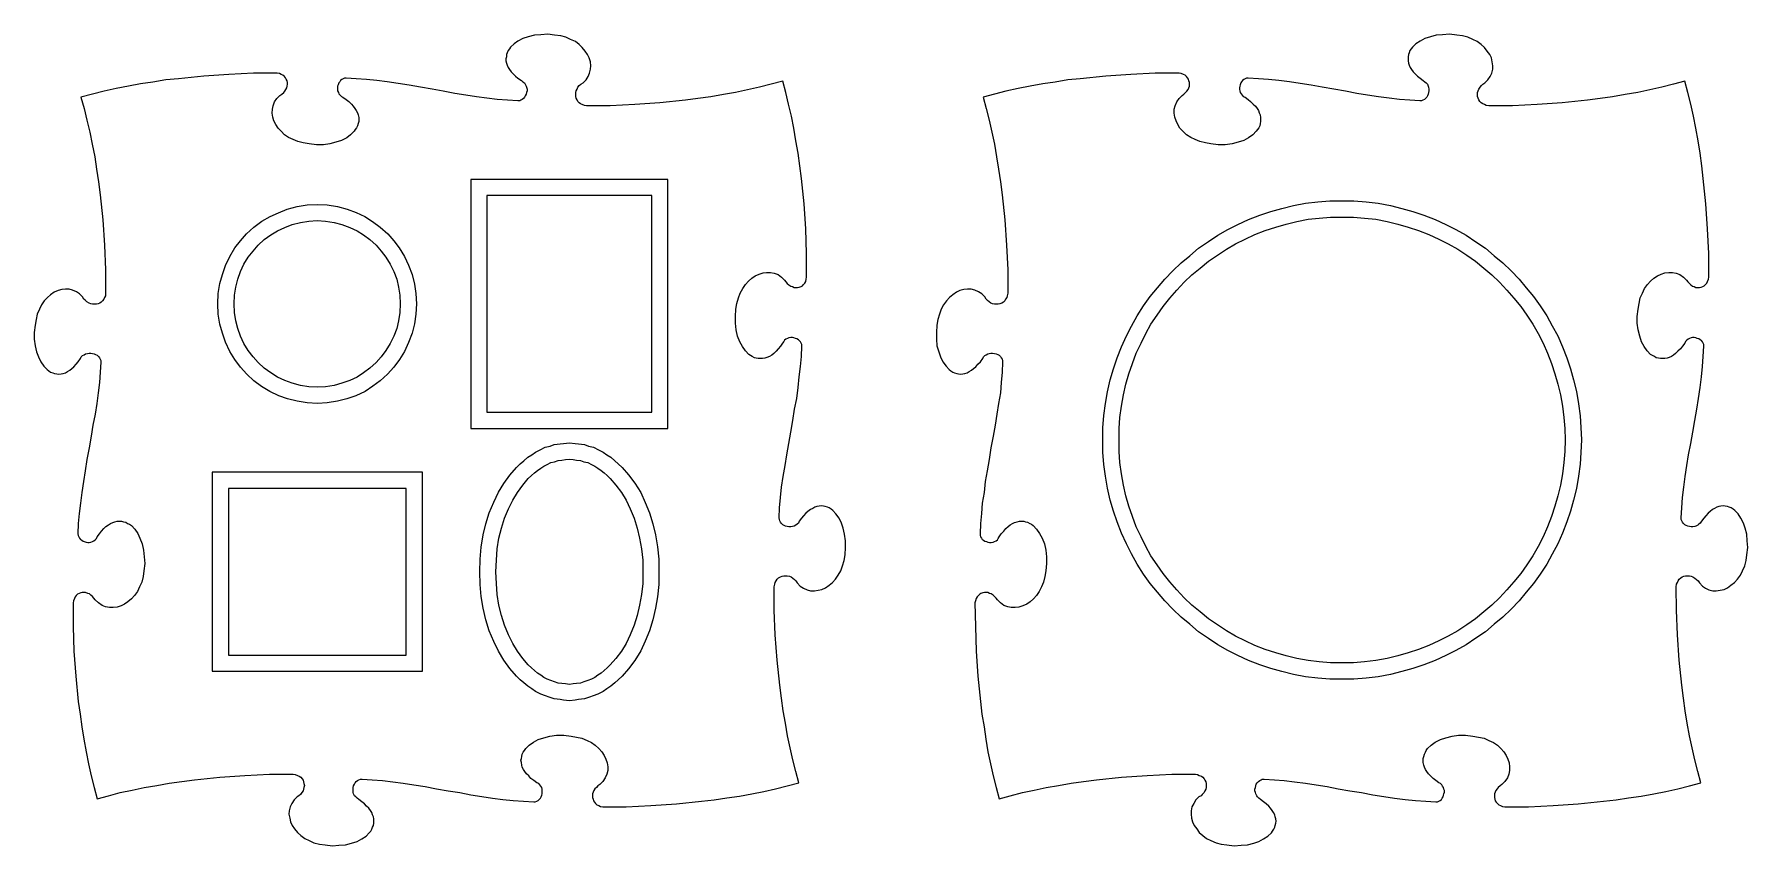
# Model space of a CAD drawing. Extents: x -562 to 1139, y -847 to -647.
# Drawn here: x -92.4 to 329.9, y -846.6 to -646.5 of the extents above; entities that cross this region are included whole.
import ezdxf

# ---------------------------------------------------------------- set-up
doc = ezdxf.new("R2010")
doc.units = 0
doc.layers.get('0').update_dxf_attribs({"linetype": 'CONTINUOUS'})

# ---------------------------------------------------------------- blocks, each defined once
blk = doc.blocks.new('WMF2')
at = {"color": 29}
for points in [[(746.68, -17.76), (742.91, -17.2), (739.27, -16.5), (735.63, -15.94), (732.14, -15.38), (728.78, -14.96), (725.43, -14.68), (722.07, -14.41), (718.85, -14.27), (718.29, -14.27), (717.87, -14.41), (717.45, -14.68), (717.03, -14.96), (716.75, -15.38), (716.47, -15.8), (716.19, -16.36), (716.05, -16.78), (716.05, -17.34), (716.05, -17.9), (716.05, -18.32), (716.33, -18.88), (716.47, -19.3), (716.89, -19.72), (717.31, -20.14), (717.73, -20.42), (718.85, -21.12), (719.69, -21.82), (720.53, -22.66), (721.09, -23.36), (721.65, -24.05), (722.07, -24.75), (722.49, -25.45), (722.77, -26.15), (722.91, -26.99), (722.91, -27.69), (722.91, -28.25), (722.77, -28.95), (722.49, -29.65), (722.21, -30.35), (721.79, -30.91), (721.37, -31.47), (720.25, -32.59), (718.99, -33.57), (717.31, -34.4), (715.5, -34.96), (713.54, -35.52), (711.44, -35.8), (709.2, -35.8), (706.82, -35.52), (704.87, -35.24), (703.19, -34.82), (701.65, -34.12), (700.11, -33.43), (698.85, -32.59), (697.73, -31.47), (696.75, -30.49), (696.06, -29.23), (695.36, -28.11), (695.08, -26.85), (694.8, -25.59), (694.94, -24.33), (695.22, -23.22), (695.64, -21.96), (696.34, -20.84), (697.31, -19.86), (698.01, -19.44), (698.57, -18.88), (698.99, -18.46), (699.27, -17.9), (699.55, -17.34), (699.69, -16.78), (699.83, -16.22), (699.83, -15.66), (699.69, -15.1), (699.41, -14.54), (699.13, -14.13), (698.85, -13.71), (698.29, -13.29), (697.73, -13.01), (697.17, -12.73), (696.48, -12.59), (688.78, -12.59), (680.81, -13.01), (672.7, -13.57), (664.45, -14.41), (660.39, -14.82), (656.2, -15.52), (652.14, -16.08), (648.23, -16.78), (644.31, -17.62), (640.39, -18.46), (636.62, -19.44), (632.84, -20.42), (633.96, -24.05), (634.8, -27.83), (635.78, -31.75), (636.48, -35.66), (637.32, -39.72), (637.88, -43.77), (638.58, -47.83), (639.13, -52.03), (639.97, -60.14), (640.53, -68.39), (640.81, -76.36), (640.81, -83.91), (640.81, -84.75), (640.53, -85.31), (640.25, -85.87), (639.83, -86.43), (639.41, -86.85), (639, -87.13), (638.44, -87.41), (637.88, -87.55), (637.18, -87.55), (636.62, -87.55), (636.06, -87.41), (635.5, -87.13), (634.8, -86.71), (634.38, -86.29), (633.82, -85.87), (633.4, -85.17), (632.42, -84.19), (631.44, -83.49), (630.18, -82.93), (629.07, -82.65), (627.81, -82.65), (626.69, -82.79), (625.43, -83.07), (624.17, -83.63), (623.05, -84.47), (622.07, -85.31), (620.95, -86.43), (620.11, -87.69), (619.42, -89.09), (618.72, -90.77), (618.3, -92.44), (618.02, -94.26), (617.74, -96.64), (617.74, -98.88), (618.02, -100.97), (618.44, -102.93), (619.14, -104.61), (619.84, -106.15), (620.81, -107.55), (621.93, -108.67), (622.49, -109.09), (623.05, -109.51), (623.75, -109.79), (624.31, -109.93), (625.01, -110.07), (625.71, -110.21), (626.41, -110.07), (627.11, -109.93), (627.81, -109.79), (628.51, -109.37), (629.21, -108.95), (629.9, -108.39), (630.6, -107.83), (631.3, -106.99), (632, -106.15), (632.7, -105.17), (632.98, -104.61), (633.4, -104.19), (633.96, -103.91), (634.38, -103.63), (634.94, -103.49), (635.5, -103.35), (636.06, -103.35), (636.62, -103.49), (637.18, -103.63), (637.6, -103.77), (638.16, -104.05), (638.58, -104.47), (638.86, -104.89), (639.13, -105.31), (639.27, -105.73), (639.27, -106.29), (639.13, -109.51), (638.86, -112.86), (638.44, -116.22), (638.02, -119.72), (637.46, -123.21), (636.76, -126.71), (636.2, -130.34), (635.5, -134.12), (634.8, -137.9), (634.24, -141.53), (633.68, -145.03), (633.12, -148.53), (632.7, -152.02), (632.28, -155.38), (632, -158.59), (631.86, -161.95), (632, -162.51), (632.14, -162.93), (632.42, -163.35), (632.7, -163.77), (633.12, -164.05), (633.54, -164.33), (633.96, -164.47), (634.52, -164.61), (635.08, -164.75), (635.5, -164.75), (636.06, -164.61), (636.62, -164.47), (637.04, -164.19), (637.46, -163.91), (637.88, -163.49), (638.16, -162.93), (638.86, -161.95), (639.55, -161.11), (640.25, -160.27), (640.95, -159.57), (641.79, -159.01), (642.49, -158.59), (643.19, -158.32), (643.89, -158.04), (644.59, -157.9), (645.29, -157.9), (645.99, -157.9), (646.69, -158.04), (647.39, -158.18), (647.95, -158.59), (648.65, -158.87), (649.2, -159.29), (650.32, -160.41), (651.3, -161.81), (652, -163.35), (652.7, -165.17), (653.12, -167.27), (653.4, -169.36), (653.54, -171.6), (653.26, -173.98), (652.98, -175.8), (652.56, -177.62), (651.86, -179.15), (651.16, -180.69), (650.18, -181.95), (649.2, -183.07), (648.09, -184.05), (646.97, -184.75), (645.85, -185.31), (644.59, -185.73), (643.33, -185.87), (642.07, -185.87), (640.81, -185.59), (639.69, -185.17), (638.58, -184.33), (637.46, -183.35), (637.04, -182.79), (636.62, -182.23), (636.06, -181.81), (635.64, -181.39), (635.08, -181.25), (634.38, -180.97), (633.82, -180.97), (633.26, -180.97), (632.84, -181.11), (632.28, -181.25), (631.72, -181.53), (631.3, -181.95), (631.02, -182.37), (630.74, -182.93), (630.46, -183.63), (630.32, -184.33), (630.32, -192.02), (630.6, -199.99), (631.16, -208.1), (632, -216.35), (632.56, -220.41), (633.12, -224.47), (633.82, -228.52), (634.52, -232.58), (635.36, -236.49), (636.2, -240.41), (637.18, -244.19), (638.16, -247.82), (641.79, -246.84), (645.57, -245.86), (649.48, -245.03), (653.4, -244.19), (657.46, -243.49), (661.51, -242.79), (665.57, -242.23), (669.62, -241.67), (677.87, -240.83), (685.99, -240.27), (693.96, -239.85), (701.65, -239.85), (702.35, -239.99), (703.05, -240.27), (703.61, -240.55), (704.17, -240.83), (704.59, -241.39), (704.87, -241.81), (705.01, -242.37), (705.15, -242.93), (705.29, -243.49), (705.15, -244.19), (705.01, -244.75), (704.87, -245.3), (704.45, -245.86), (704.03, -246.42), (703.47, -246.84), (702.91, -247.26), (701.93, -248.24), (701.23, -249.36), (700.67, -250.48), (700.39, -251.74), (700.25, -252.86), (700.53, -254.12), (700.81, -255.37), (701.37, -256.49), (702.07, -257.61), (703.05, -258.73), (704.17, -259.71), (705.43, -260.69), (706.82, -261.39), (708.36, -262.09), (710.18, -262.51), (712, -262.79), (714.38, -263.07), (716.47, -262.93), (718.57, -262.79), (720.53, -262.23), (722.35, -261.67), (723.89, -260.83), (725.29, -259.99), (726.26, -258.87), (726.82, -258.31), (727.1, -257.75), (727.38, -257.05), (727.66, -256.49), (727.8, -255.79), (727.8, -255.09), (727.8, -254.4), (727.66, -253.7), (727.38, -253), (727.1, -252.3), (726.68, -251.6), (726.12, -250.9), (725.43, -250.2), (724.73, -249.5), (723.89, -248.8), (722.91, -248.1), (722.35, -247.68), (721.93, -247.26), (721.51, -246.84), (721.23, -246.28), (721.09, -245.86), (721.09, -245.3), (721.09, -244.75), (721.09, -244.19), (721.23, -243.63), (721.51, -243.07), (721.79, -242.65), (722.07, -242.23), (722.49, -241.95), (722.91, -241.67), (723.47, -241.53), (724.03, -241.53), (727.24, -241.67), (730.6, -241.95), (733.96, -242.37), (737.31, -242.79), (740.81, -243.35), (744.45, -243.91), (748.08, -244.61), (751.86, -245.3), (755.63, -245.86), (759.27, -246.56), (762.77, -247.12), (766.26, -247.68), (769.62, -248.1), (772.98, -248.38), (776.33, -248.66), (779.69, -248.8), (780.11, -248.8), (780.67, -248.66), (781.09, -248.38), (781.37, -248.1), (781.79, -247.68), (782.07, -247.26), (782.21, -246.7), (782.35, -246.28), (782.35, -245.72), (782.35, -245.16), (782.35, -244.75), (782.21, -244.19), (781.93, -243.77), (781.65, -243.35), (781.23, -242.93), (780.67, -242.65), (779.69, -241.95), (778.71, -241.25), (778.01, -240.41), (777.31, -239.71), (776.75, -239.01), (776.33, -238.31), (775.91, -237.61), (775.77, -236.91), (775.63, -236.07), (775.49, -235.38), (775.63, -234.82), (775.77, -234.12), (775.91, -233.42), (776.19, -232.72), (776.61, -232.16), (777.03, -231.6), (778.15, -230.48), (779.55, -229.5), (781.09, -228.66), (782.91, -228.1), (784.86, -227.54), (786.96, -227.26), (789.34, -227.26), (791.72, -227.54), (793.53, -227.82), (795.21, -228.24), (796.89, -228.94), (798.29, -229.64), (799.55, -230.48), (800.67, -231.6), (801.65, -232.58), (802.48, -233.84), (803.04, -234.96), (803.46, -236.21), (803.6, -237.47), (803.6, -238.73), (803.32, -239.85), (802.76, -241.11), (802.07, -242.23), (801.09, -243.21), (800.39, -243.63), (799.97, -244.19), (799.41, -244.61), (799.13, -245.16), (798.85, -245.72), (798.71, -246.28), (798.71, -246.84), (798.71, -247.4), (798.85, -247.96), (798.99, -248.52), (799.27, -248.94), (799.69, -249.36), (800.11, -249.78), (800.67, -250.06), (801.23, -250.34), (802.07, -250.48), (809.62, -250.48), (817.59, -250.06), (825.84, -249.5), (833.95, -248.66), (838.15, -248.24), (842.2, -247.54), (846.26, -246.98), (850.32, -246.28), (854.23, -245.44), (858.01, -244.61), (861.78, -243.63), (865.56, -242.65), (864.58, -239.01), (863.6, -235.24), (862.76, -231.32), (861.92, -227.4), (861.22, -223.35), (860.52, -219.29), (859.97, -215.24), (859.41, -211.04), (858.57, -202.93), (857.87, -194.68), (857.59, -186.71), (857.59, -179.15), (857.73, -178.31), (857.87, -177.76), (858.15, -177.2), (858.57, -176.64), (858.99, -176.22), (859.55, -175.94), (860.1, -175.66), (860.66, -175.52), (861.22, -175.52), (861.78, -175.52), (862.48, -175.66), (863.04, -175.94), (863.6, -176.36), (864.16, -176.78), (864.58, -177.2), (865, -177.89), (865.98, -178.87), (867.1, -179.57), (868.22, -180.13), (869.34, -180.41), (870.59, -180.41), (871.85, -180.27), (872.97, -179.99), (874.23, -179.43), (875.35, -178.59), (876.47, -177.76), (877.45, -176.64), (878.29, -175.38), (879.13, -173.98), (879.68, -172.3), (880.24, -170.62), (880.52, -168.8), (880.66, -166.43), (880.66, -164.19), (880.38, -162.09), (879.96, -160.13), (879.4, -158.46), (878.57, -156.92), (877.59, -155.52), (876.61, -154.4), (876.05, -153.98), (875.35, -153.56), (874.79, -153.28), (874.09, -153.14), (873.53, -153), (872.83, -152.86), (872.13, -153), (871.43, -153.14), (870.73, -153.28), (870.03, -153.7), (869.34, -154.12), (868.5, -154.68), (867.8, -155.24), (867.1, -156.08), (866.4, -156.92), (865.7, -157.9), (865.42, -158.46), (865, -158.87), (864.58, -159.15), (864.02, -159.43), (863.46, -159.57), (862.9, -159.71), (862.34, -159.71), (861.78, -159.57), (861.22, -159.43), (860.8, -159.29), (860.38, -159.01), (859.97, -158.59), (859.55, -158.18), (859.41, -157.76), (859.27, -157.34), (859.13, -156.78), (859.27, -153.56), (859.55, -150.2), (859.97, -146.85), (860.52, -143.35), (861.08, -139.85), (861.64, -136.36), (862.34, -132.72), (862.9, -128.95), (863.6, -125.17), (864.16, -121.53), (864.86, -118.04), (865.28, -114.54), (865.7, -111.04), (866.12, -107.69), (866.4, -104.47), (866.54, -101.11), (866.54, -100.56), (866.26, -100.14), (866.12, -99.72), (865.7, -99.3), (865.42, -99.02), (864.86, -98.74), (864.44, -98.6), (863.88, -98.46), (863.46, -98.32), (862.9, -98.32), (862.34, -98.46), (861.92, -98.6), (861.36, -98.88), (860.94, -99.16), (860.66, -99.58), (860.24, -100.14), (859.55, -101.11), (858.85, -101.95), (858.15, -102.79), (857.45, -103.49), (856.75, -104.05), (856.05, -104.47), (855.21, -104.75), (854.51, -105.03), (853.81, -105.17), (853.11, -105.17), (852.41, -105.17), (851.71, -105.03), (851.15, -104.89), (850.46, -104.47), (849.9, -104.19), (849.34, -103.77), (848.22, -102.65), (847.24, -101.25), (846.4, -99.72), (845.7, -97.9), (845.28, -95.8), (845, -93.7), (845, -91.46), (845.14, -89.09), (845.42, -87.27), (845.98, -85.45), (846.54, -83.91), (847.38, -82.37), (848.22, -81.12), (849.2, -80), (850.32, -79.02), (851.43, -78.32), (852.69, -77.76), (853.95, -77.34), (855.07, -77.2), (856.33, -77.2), (857.59, -77.48), (858.85, -77.9), (859.97, -78.74), (860.94, -79.72), (861.36, -80.28), (861.78, -80.84), (862.34, -81.26), (862.9, -81.68), (863.46, -81.81), (864.02, -82.09), (864.58, -82.09), (865.14, -82.09), (865.7, -81.95), (866.26, -81.81), (866.68, -81.54), (867.1, -81.12), (867.52, -80.7), (867.8, -80.14), (867.94, -79.44), (868.08, -78.74), (868.08, -71.05), (867.8, -63.07), (867.24, -54.96), (866.4, -46.71), (865.84, -42.66), (865.28, -38.6), (864.58, -34.54), (863.88, -30.49), (863.18, -26.57), (862.2, -22.66), (861.36, -18.88), (860.38, -15.24), (856.61, -16.22), (852.83, -17.2), (848.92, -18.04), (845, -18.88), (841.08, -19.58), (837.03, -20.28), (832.83, -20.84), (828.78, -21.4), (820.53, -22.24), (812.41, -22.8), (804.44, -23.22), (796.75, -23.22), (796.05, -23.08), (795.35, -22.8), (794.79, -22.52), (794.37, -22.24), (793.95, -21.82), (793.67, -21.26), (793.39, -20.7), (793.25, -20.14), (793.25, -19.58), (793.25, -18.88), (793.39, -18.32), (793.67, -17.76), (793.95, -17.2), (794.37, -16.64), (794.93, -16.22), (795.63, -15.8), (796.61, -14.82), (797.31, -13.71), (797.73, -12.59), (798.01, -11.33), (798.15, -10.21), (798.01, -8.95), (797.59, -7.69), (797.03, -6.57), (796.33, -5.45), (795.35, -4.34), (794.37, -3.36), (793.11, -2.38), (791.58, -1.68), (790.04, -0.98), (788.36, -0.56), (786.4, -0.28), (784.16, 0), (781.93, -0.14), (779.83, -0.28), (777.87, -0.84), (776.05, -1.4), (774.51, -2.24), (773.26, -3.08), (772.14, -4.2), (771.72, -4.76), (771.3, -5.31), (771.02, -6.01), (770.74, -6.57), (770.74, -7.27), (770.6, -7.97), (770.6, -8.67), (770.74, -9.37), (771.02, -10.07), (771.3, -10.77), (771.72, -11.47), (772.28, -12.17), (772.98, -12.87), (773.67, -13.57), (774.51, -14.27), (775.63, -14.96), (776.05, -15.38), (776.61, -15.8), (776.89, -16.22), (777.17, -16.78), (777.31, -17.2), (777.45, -17.76), (777.45, -18.32), (777.31, -18.88), (777.17, -19.44), (776.89, -20), (776.61, -20.42), (776.33, -20.84), (775.91, -21.12), (775.49, -21.4), (775.07, -21.54), (774.51, -21.54), (771.16, -21.4), (767.8, -21.12), (764.44, -20.7), (761.09, -20.28), (757.59, -19.72), (754.1, -19.16), (750.32, -18.46), (746.68, -17.76), (746.68, -17.76)], [(1038.98, -17.76), (1035.2, -17.2), (1031.57, -16.5), (1028.07, -15.94), (1024.57, -15.38), (1021.08, -14.96), (1017.72, -14.68), (1014.5, -14.41), (1011.15, -14.27), (1010.59, -14.27), (1010.17, -14.41), (1009.75, -14.68), (1009.33, -14.96), (1009.05, -15.38), (1008.77, -15.8), (1008.63, -16.36), (1008.49, -16.78), (1008.35, -17.34), (1008.35, -17.9), (1008.49, -18.32), (1008.63, -18.88), (1008.91, -19.3), (1009.19, -19.72), (1009.61, -20.14), (1010.17, -20.42), (1011.15, -21.12), (1011.99, -21.82), (1012.83, -22.66), (1013.53, -23.36), (1014.08, -24.05), (1014.5, -24.75), (1014.78, -25.45), (1015.06, -26.15), (1015.2, -26.99), (1015.2, -27.69), (1015.2, -28.25), (1015.06, -28.95), (1014.92, -29.65), (1014.64, -30.35), (1014.22, -30.91), (1013.81, -31.47), (1012.69, -32.59), (1011.29, -33.57), (1009.75, -34.4), (1007.93, -34.96), (1005.97, -35.52), (1003.74, -35.8), (1001.5, -35.8), (999.12, -35.52), (997.3, -35.24), (995.48, -34.82), (993.95, -34.12), (992.55, -33.43), (991.15, -32.59), (990.03, -31.47), (989.05, -30.49), (988.35, -29.23), (987.79, -28.11), (987.37, -26.85), (987.23, -25.59), (987.23, -24.33), (987.51, -23.22), (988.07, -21.96), (988.77, -20.84), (989.75, -19.86), (990.31, -19.44), (990.87, -18.88), (991.29, -18.46), (991.71, -17.9), (991.99, -17.34), (992.13, -16.78), (992.13, -16.22), (992.13, -15.66), (991.99, -15.1), (991.85, -14.54), (991.57, -14.13), (991.15, -13.71), (990.73, -13.29), (990.17, -13.01), (989.47, -12.73), (988.77, -12.59), (981.08, -12.59), (973.11, -13.01), (965, -13.57), (956.74, -14.41), (952.69, -14.82), (948.63, -15.52), (944.58, -16.08), (940.52, -16.78), (936.61, -17.62), (932.69, -18.46), (928.91, -19.44), (925.28, -20.42), (926.26, -24.05), (927.24, -27.83), (928.07, -31.75), (928.91, -35.66), (929.61, -39.72), (930.31, -43.77), (930.87, -47.83), (931.43, -52.03), (932.27, -60.14), (932.83, -68.39), (933.25, -76.36), (933.25, -83.91), (933.11, -84.75), (932.97, -85.31), (932.55, -85.87), (932.27, -86.43), (931.85, -86.85), (931.29, -87.13), (930.73, -87.41), (930.17, -87.55), (929.61, -87.55), (928.91, -87.55), (928.35, -87.41), (927.79, -87.13), (927.24, -86.71), (926.68, -86.29), (926.26, -85.87), (925.84, -85.17), (924.86, -84.19), (923.74, -83.49), (922.62, -82.93), (921.36, -82.65), (920.24, -82.65), (918.98, -82.79), (917.73, -83.07), (916.61, -83.63), (915.49, -84.47), (914.37, -85.31), (913.39, -86.43), (912.41, -87.69), (911.71, -89.09), (911.15, -90.77), (910.59, -92.44), (910.31, -94.26), (910.17, -96.64), (910.17, -98.88), (910.31, -100.97), (910.87, -102.93), (911.43, -104.61), (912.27, -106.15), (913.25, -107.55), (914.23, -108.67), (914.79, -109.09), (915.49, -109.51), (916.05, -109.79), (916.75, -109.93), (917.31, -110.07), (918, -110.21), (918.7, -110.07), (919.4, -109.93), (920.1, -109.79), (920.8, -109.37), (921.5, -108.95), (922.2, -108.39), (922.9, -107.83), (923.6, -106.99), (924.44, -106.15), (925.14, -105.17), (925.42, -104.61), (925.84, -104.19), (926.26, -103.91), (926.82, -103.63), (927.24, -103.49), (927.79, -103.35), (928.35, -103.35), (928.91, -103.49), (929.47, -103.63), (930.03, -103.77), (930.45, -104.05), (930.87, -104.47), (931.15, -104.89), (931.43, -105.31), (931.57, -105.73), (931.57, -106.29), (931.43, -109.51), (931.15, -112.86), (930.87, -116.22), (930.31, -119.72), (929.75, -123.21), (929.19, -126.71), (928.49, -130.34), (927.79, -134.12), (927.24, -137.9), (926.54, -141.53), (925.98, -145.03), (925.56, -148.53), (925, -152.02), (924.72, -155.38), (924.44, -158.59), (924.3, -161.95), (924.3, -162.51), (924.44, -162.93), (924.72, -163.35), (925, -163.77), (925.42, -164.05), (925.84, -164.33), (926.4, -164.47), (926.82, -164.61), (927.37, -164.75), (927.93, -164.75), (928.49, -164.61), (928.91, -164.47), (929.47, -164.19), (929.89, -163.91), (930.17, -163.49), (930.45, -162.93), (931.15, -161.95), (931.99, -161.11), (932.69, -160.27), (933.39, -159.57), (934.09, -159.01), (934.79, -158.59), (935.49, -158.32), (936.33, -158.04), (937.02, -157.9), (937.72, -157.9), (938.42, -157.9), (938.98, -158.04), (939.68, -158.18), (940.38, -158.59), (940.94, -158.87), (941.5, -159.29), (942.62, -160.41), (943.6, -161.81), (944.44, -163.35), (945.14, -165.17), (945.56, -167.27), (945.84, -169.36), (945.84, -171.6), (945.56, -173.98), (945.28, -175.8), (944.86, -177.62), (944.16, -179.15), (943.46, -180.69), (942.62, -181.95), (941.64, -183.07), (940.52, -184.05), (939.4, -184.75), (938.14, -185.31), (936.89, -185.73), (935.63, -185.87), (934.37, -185.87), (933.25, -185.59), (931.99, -185.17), (930.87, -184.33), (929.89, -183.35), (929.47, -182.79), (928.91, -182.23), (928.49, -181.81), (927.93, -181.39), (927.37, -181.25), (926.82, -180.97), (926.26, -180.97), (925.7, -180.97), (925.14, -181.11), (924.58, -181.25), (924.16, -181.53), (923.74, -181.95), (923.32, -182.37), (923.04, -182.93), (922.76, -183.63), (922.62, -184.33), (922.76, -192.02), (923.04, -199.99), (923.6, -208.1), (924.44, -216.35), (924.86, -220.41), (925.56, -224.47), (926.12, -228.52), (926.82, -232.58), (927.65, -236.49), (928.49, -240.41), (929.47, -244.19), (930.45, -247.82), (934.09, -246.84), (938, -245.86), (941.78, -245.03), (945.7, -244.19), (949.75, -243.49), (953.81, -242.79), (957.86, -242.23), (962.06, -241.67), (970.17, -240.83), (978.42, -240.27), (986.39, -239.85), (994.09, -239.85), (994.78, -239.99), (995.34, -240.27), (996.04, -240.55), (996.46, -240.83), (996.88, -241.39), (997.16, -241.81), (997.44, -242.37), (997.58, -242.93), (997.58, -243.49), (997.58, -244.19), (997.44, -244.75), (997.16, -245.3), (996.88, -245.86), (996.32, -246.42), (995.9, -246.84), (995.2, -247.26), (994.23, -248.24), (993.53, -249.36), (992.97, -250.48), (992.69, -251.74), (992.69, -252.86), (992.83, -254.12), (993.11, -255.37), (993.67, -256.49), (994.51, -257.61), (995.34, -258.73), (996.46, -259.71), (997.72, -260.69), (999.12, -261.39), (1000.8, -262.09), (1002.48, -262.51), (1004.29, -262.79), (1006.67, -263.07), (1008.91, -262.93), (1011.01, -262.79), (1012.97, -262.23), (1014.64, -261.67), (1016.18, -260.83), (1017.58, -259.99), (1018.7, -258.87), (1019.12, -258.31), (1019.54, -257.75), (1019.82, -257.05), (1019.96, -256.49), (1020.1, -255.79), (1020.24, -255.09), (1020.1, -254.4), (1019.96, -253.7), (1019.82, -253), (1019.4, -252.3), (1018.98, -251.6), (1018.42, -250.9), (1017.86, -250.2), (1017.02, -249.5), (1016.18, -248.8), (1015.2, -248.1), (1014.64, -247.68), (1014.22, -247.26), (1013.94, -246.84), (1013.67, -246.28), (1013.53, -245.86), (1013.39, -245.3), (1013.39, -244.75), (1013.53, -244.19), (1013.67, -243.63), (1013.81, -243.07), (1014.08, -242.65), (1014.5, -242.23), (1014.92, -241.95), (1015.34, -241.67), (1015.76, -241.53), (1016.32, -241.53), (1019.68, -241.67), (1022.9, -241.95), (1026.25, -242.37), (1029.75, -242.79), (1033.24, -243.35), (1036.74, -243.91), (1040.38, -244.61), (1044.15, -245.3), (1047.93, -245.86), (1051.57, -246.56), (1055.2, -247.12), (1058.56, -247.68), (1062.05, -248.1), (1065.41, -248.38), (1068.77, -248.66), (1071.98, -248.8), (1072.54, -248.8), (1072.96, -248.66), (1073.38, -248.38), (1073.8, -248.1), (1074.08, -247.68), (1074.36, -247.26), (1074.5, -246.7), (1074.64, -246.28), (1074.78, -245.72), (1074.78, -245.16), (1074.64, -244.75), (1074.5, -244.19), (1074.22, -243.77), (1073.94, -243.35), (1073.52, -242.93), (1072.96, -242.65), (1071.98, -241.95), (1071.15, -241.25), (1070.31, -240.41), (1069.61, -239.71), (1069.05, -239.01), (1068.63, -238.31), (1068.35, -237.61), (1068.07, -236.91), (1067.93, -236.07), (1067.93, -235.38), (1067.93, -234.82), (1068.07, -234.12), (1068.35, -233.42), (1068.63, -232.72), (1068.91, -232.16), (1069.33, -231.6), (1070.45, -230.48), (1071.84, -229.5), (1073.52, -228.66), (1075.2, -228.1), (1077.3, -227.54), (1079.4, -227.26), (1081.63, -227.26), (1084.01, -227.54), (1085.83, -227.82), (1087.65, -228.24), (1089.19, -228.94), (1090.73, -229.64), (1091.98, -230.48), (1093.1, -231.6), (1094.08, -232.58), (1094.78, -233.84), (1095.34, -234.96), (1095.76, -236.21), (1095.9, -237.47), (1095.9, -238.73), (1095.62, -239.85), (1095.2, -241.11), (1094.36, -242.23), (1093.38, -243.21), (1092.82, -243.63), (1092.26, -244.19), (1091.84, -244.61), (1091.42, -245.16), (1091.28, -245.72), (1091, -246.28), (1091, -246.84), (1091, -247.4), (1091.14, -247.96), (1091.28, -248.52), (1091.56, -248.94), (1091.98, -249.36), (1092.4, -249.78), (1092.96, -250.06), (1093.66, -250.34), (1094.36, -250.48), (1102.05, -250.48), (1110.02, -250.06), (1118.14, -249.5), (1126.39, -248.66), (1130.44, -248.24), (1134.5, -247.54), (1138.56, -246.98), (1142.61, -246.28), (1146.53, -245.44), (1150.44, -244.61), (1154.22, -243.63), (1157.86, -242.65), (1156.88, -239.01), (1155.9, -235.24), (1155.06, -231.32), (1154.22, -227.4), (1153.52, -223.35), (1152.82, -219.29), (1152.26, -215.24), (1151.7, -211.04), (1150.86, -202.93), (1150.3, -194.68), (1150.02, -186.71), (1149.88, -179.15), (1150.02, -178.31), (1150.3, -177.76), (1150.58, -177.2), (1150.86, -176.64), (1151.42, -176.22), (1151.84, -175.94), (1152.4, -175.66), (1152.96, -175.52), (1153.52, -175.52), (1154.22, -175.52), (1154.78, -175.66), (1155.34, -175.94), (1155.9, -176.36), (1156.46, -176.78), (1157.02, -177.2), (1157.44, -177.89), (1158.41, -178.87), (1159.39, -179.57), (1160.51, -180.13), (1161.77, -180.41), (1162.89, -180.41), (1164.15, -180.27), (1165.41, -179.99), (1166.53, -179.43), (1167.64, -178.59), (1168.76, -177.76), (1169.74, -176.64), (1170.72, -175.38), (1171.42, -173.98), (1172.12, -172.3), (1172.54, -170.62), (1172.82, -168.8), (1173.1, -166.43), (1172.96, -164.19), (1172.82, -162.09), (1172.26, -160.13), (1171.7, -158.46), (1170.86, -156.92), (1170.02, -155.52), (1168.9, -154.4), (1168.34, -153.98), (1167.78, -153.56), (1167.09, -153.28), (1166.53, -153.14), (1165.83, -153), (1165.13, -152.86), (1164.43, -153), (1163.73, -153.14), (1163.03, -153.28), (1162.33, -153.7), (1161.63, -154.12), (1160.93, -154.68), (1160.23, -155.24), (1159.53, -156.08), (1158.83, -156.92), (1158.13, -157.9), (1157.72, -158.46), (1157.3, -158.87), (1156.88, -159.15), (1156.32, -159.43), (1155.9, -159.57), (1155.34, -159.71), (1154.78, -159.71), (1154.22, -159.57), (1153.66, -159.43), (1153.1, -159.29), (1152.68, -159.01), (1152.26, -158.59), (1151.98, -158.18), (1151.7, -157.76), (1151.56, -157.34), (1151.56, -156.78), (1151.7, -153.56), (1151.98, -150.2), (1152.4, -146.85), (1152.82, -143.35), (1153.38, -139.85), (1153.94, -136.36), (1154.64, -132.72), (1155.34, -128.95), (1155.9, -125.17), (1156.6, -121.53), (1157.16, -118.04), (1157.72, -114.54), (1158.13, -111.04), (1158.41, -107.69), (1158.69, -104.47), (1158.83, -101.11), (1158.83, -100.56), (1158.69, -100.14), (1158.41, -99.72), (1158.13, -99.3), (1157.72, -99.02), (1157.3, -98.74), (1156.74, -98.6), (1156.32, -98.46), (1155.76, -98.32), (1155.2, -98.32), (1154.78, -98.46), (1154.22, -98.6), (1153.8, -98.88), (1153.38, -99.16), (1152.96, -99.58), (1152.68, -100.14), (1151.98, -101.11), (1151.28, -101.95), (1150.44, -102.79), (1149.74, -103.49), (1149.04, -104.05), (1148.35, -104.47), (1147.65, -104.75), (1146.95, -105.03), (1146.25, -105.17), (1145.55, -105.17), (1144.85, -105.17), (1144.15, -105.03), (1143.45, -104.89), (1142.89, -104.47), (1142.19, -104.19), (1141.63, -103.77), (1140.51, -102.65), (1139.53, -101.25), (1138.7, -99.72), (1138.14, -97.9), (1137.58, -95.8), (1137.3, -93.7), (1137.3, -91.46), (1137.58, -89.09), (1137.86, -87.27), (1138.28, -85.45), (1138.97, -83.91), (1139.67, -82.37), (1140.65, -81.12), (1141.63, -80), (1142.61, -79.02), (1143.87, -78.32), (1144.99, -77.76), (1146.25, -77.34), (1147.51, -77.2), (1148.76, -77.2), (1149.88, -77.48), (1151.14, -77.9), (1152.26, -78.74), (1153.24, -79.72), (1153.66, -80.28), (1154.22, -80.84), (1154.64, -81.26), (1155.2, -81.68), (1155.76, -81.81), (1156.32, -82.09), (1156.88, -82.09), (1157.44, -82.09), (1158, -81.95), (1158.55, -81.81), (1158.97, -81.54), (1159.39, -81.12), (1159.81, -80.7), (1160.09, -80.14), (1160.37, -79.44), (1160.51, -78.74), (1160.51, -71.05), (1160.09, -63.07), (1159.53, -54.96), (1158.69, -46.71), (1158.27, -42.66), (1157.72, -38.6), (1157.02, -34.54), (1156.32, -30.49), (1155.48, -26.57), (1154.64, -22.66), (1153.66, -18.88), (1152.68, -15.24), (1149.04, -16.22), (1145.27, -17.2), (1141.35, -18.04), (1137.44, -18.88), (1133.38, -19.58), (1129.32, -20.28), (1125.27, -20.84), (1121.21, -21.4), (1112.96, -22.24), (1104.85, -22.8), (1096.88, -23.22), (1089.19, -23.22), (1088.35, -23.08), (1087.79, -22.8), (1087.23, -22.52), (1086.67, -22.24), (1086.25, -21.82), (1085.97, -21.26), (1085.69, -20.7), (1085.55, -20.14), (1085.55, -19.58), (1085.55, -18.88), (1085.69, -18.32), (1085.97, -17.76), (1086.39, -17.2), (1086.81, -16.64), (1087.23, -16.22), (1087.93, -15.8), (1088.91, -14.82), (1089.61, -13.71), (1090.17, -12.59), (1090.45, -11.33), (1090.45, -10.21), (1090.31, -8.95), (1090.03, -7.69), (1089.47, -6.57), (1088.63, -5.45), (1087.79, -4.34), (1086.67, -3.36), (1085.41, -2.38), (1084.01, -1.68), (1082.33, -0.98), (1080.66, -0.56), (1078.84, -0.28), (1076.46, 0), (1074.22, -0.14), (1072.12, -0.28), (1070.31, -0.84), (1068.49, -1.4), (1066.95, -2.24), (1065.55, -3.08), (1064.43, -4.2), (1064.01, -4.76), (1063.59, -5.31), (1063.31, -6.01), (1063.17, -6.57), (1063.03, -7.27), (1063.03, -7.97), (1063.03, -8.67), (1063.17, -9.37), (1063.31, -10.07), (1063.73, -10.77), (1064.15, -11.47), (1064.71, -12.17), (1065.27, -12.87), (1066.11, -13.57), (1066.95, -14.27), (1067.93, -14.96), (1068.49, -15.38), (1068.91, -15.8), (1069.33, -16.22), (1069.47, -16.78), (1069.61, -17.2), (1069.75, -17.76), (1069.75, -18.32), (1069.61, -18.88), (1069.47, -19.44), (1069.33, -20), (1069.05, -20.42), (1068.63, -20.84), (1068.35, -21.12), (1067.79, -21.4), (1067.37, -21.54), (1066.81, -21.54), (1063.59, -21.4), (1060.24, -21.12), (1056.88, -20.7), (1053.38, -20.28), (1049.89, -19.72), (1046.39, -19.16), (1042.75, -18.46), (1038.98, -17.76), (1038.98, -17.76)], [(764.44, -122.51), (817.87, -122.51), (817.87, -52.31), (764.44, -52.31), (764.44, -122.51), (764.44, -122.51)], [(709.48, -60.42), (712.14, -60.56), (714.94, -60.98), (717.45, -61.68), (719.97, -62.65), (722.35, -63.77), (724.45, -65.03), (726.54, -66.57), (728.5, -68.39), (730.18, -70.35), (731.72, -72.3), (733.12, -74.54), (734.24, -76.92), (735.21, -79.44), (735.77, -81.95), (736.19, -84.61), (736.33, -87.41), (736.19, -90.21), (735.77, -92.86), (735.21, -95.38), (734.24, -97.9), (733.12, -100.28), (731.72, -102.51), (730.18, -104.61), (728.5, -106.43), (726.54, -108.25), (724.45, -109.79), (722.35, -111.18), (719.97, -112.3), (717.45, -113.14), (714.94, -113.84), (712.14, -114.26), (709.48, -114.4), (706.68, -114.26), (704.03, -113.84), (701.37, -113.14), (698.99, -112.3), (696.62, -111.18), (694.38, -109.79), (692.28, -108.25), (690.32, -106.43), (688.64, -104.61), (687.11, -102.51), (685.71, -100.28), (684.59, -97.9), (683.75, -95.38), (683.05, -92.86), (682.63, -90.21), (682.49, -87.41), (682.63, -84.61), (683.05, -81.95), (683.75, -79.44), (684.59, -76.92), (685.71, -74.54), (687.11, -72.3), (688.64, -70.35), (690.32, -68.39), (692.28, -66.57), (694.38, -65.03), (696.62, -63.77), (698.99, -62.65), (701.37, -61.68), (704.03, -60.98), (706.68, -60.56), (709.48, -60.42), (709.48, -60.42)], [(1041.64, -203.77), (1037.86, -203.77), (1034.22, -203.49), (1030.59, -203.07), (1026.95, -202.37), (1023.46, -201.53), (1020.1, -200.55), (1016.74, -199.43), (1013.39, -198.17), (1010.17, -196.64), (1007.09, -195.1), (1004.16, -193.42), (1001.22, -191.46), (998.28, -189.5), (995.62, -187.27), (992.97, -185.03), (990.45, -182.65), (988.07, -180.13), (985.83, -177.48), (983.6, -174.82), (981.64, -172.02), (979.68, -169.08), (978, -166.01), (976.46, -162.93), (974.93, -159.71), (973.67, -156.36), (972.55, -153), (971.57, -149.64), (970.73, -146.15), (970.17, -142.51), (969.61, -138.88), (969.33, -135.24), (969.33, -131.46), (969.33, -127.83), (969.61, -124.19), (970.17, -120.55), (970.73, -116.92), (971.57, -113.42), (972.55, -110.07), (973.67, -106.71), (974.93, -103.35), (976.46, -100.14), (978, -97.06), (979.68, -93.98), (981.64, -91.05), (983.6, -88.25), (985.83, -85.59), (988.07, -82.93), (990.45, -80.42), (992.97, -78.04), (995.62, -75.8), (998.28, -73.56), (1001.22, -71.61), (1004.16, -69.65), (1007.09, -67.97), (1010.17, -66.43), (1013.39, -64.89), (1016.74, -63.63), (1020.1, -62.51), (1023.46, -61.54), (1026.95, -60.7), (1030.59, -60), (1034.22, -59.58), (1037.86, -59.3), (1041.64, -59.3), (1045.27, -59.3), (1048.91, -59.58), (1052.54, -60), (1056.18, -60.7), (1059.68, -61.54), (1063.03, -62.51), (1066.39, -63.63), (1069.75, -64.89), (1072.96, -66.43), (1076.04, -67.97), (1079.12, -69.65), (1082.05, -71.61), (1084.85, -73.56), (1087.51, -75.8), (1090.17, -78.04), (1092.68, -80.42), (1095.06, -82.93), (1097.3, -85.59), (1099.54, -88.25), (1101.49, -91.05), (1103.45, -93.98), (1105.13, -97.06), (1106.81, -100.14), (1108.21, -103.35), (1109.47, -106.71), (1110.58, -110.07), (1111.56, -113.42), (1112.4, -116.92), (1113.1, -120.55), (1113.52, -124.19), (1113.8, -127.83), (1113.94, -131.46), (1113.8, -135.24), (1113.52, -138.88), (1113.1, -142.51), (1112.4, -146.15), (1111.56, -149.64), (1110.58, -153), (1109.47, -156.36), (1108.21, -159.71), (1106.81, -162.93), (1105.13, -166.01), (1103.45, -169.08), (1101.49, -172.02), (1099.54, -174.82), (1097.3, -177.48), (1095.06, -180.13), (1092.68, -182.65), (1090.17, -185.03), (1087.51, -187.27), (1084.85, -189.5), (1082.05, -191.46), (1079.12, -193.42), (1076.04, -195.1), (1072.96, -196.64), (1069.75, -198.17), (1066.39, -199.43), (1063.03, -200.55), (1059.68, -201.53), (1056.18, -202.37), (1052.54, -203.07), (1048.91, -203.49), (1045.27, -203.77), (1041.64, -203.77), (1041.64, -203.77)], [(791.16, -137.76), (792.42, -137.9), (793.53, -138.04), (794.79, -138.18), (795.91, -138.6), (797.17, -138.88), (798.29, -139.43), (799.41, -139.99), (800.39, -140.69), (801.51, -141.39), (802.48, -142.23), (803.46, -143.07), (804.44, -144.05), (806.26, -146.15), (808.08, -148.53), (809.62, -151.04), (810.88, -153.84), (812.13, -156.92), (813.11, -160.13), (813.95, -163.35), (814.51, -166.85), (814.93, -170.48), (814.93, -174.26), (814.93, -178.03), (814.51, -181.67), (813.95, -185.03), (813.11, -188.38), (812.13, -191.6), (810.88, -194.68), (809.62, -197.47), (808.08, -199.99), (806.26, -202.37), (804.44, -204.47), (803.46, -205.45), (802.48, -206.29), (801.51, -207.12), (800.39, -207.82), (799.41, -208.52), (798.29, -209.08), (797.17, -209.5), (795.91, -209.92), (794.79, -210.34), (793.53, -210.48), (792.42, -210.62), (791.16, -210.76), (789.9, -210.62), (788.78, -210.48), (787.52, -210.34), (786.4, -209.92), (785.14, -209.5), (784.02, -209.08), (782.91, -208.52), (781.93, -207.82), (780.81, -207.12), (779.83, -206.29), (778.85, -205.45), (777.87, -204.47), (776.05, -202.37), (774.37, -199.99), (772.84, -197.47), (771.44, -194.68), (770.18, -191.6), (769.2, -188.38), (768.36, -185.03), (767.8, -181.67), (767.52, -178.03), (767.38, -174.26), (767.52, -170.48), (767.8, -166.85), (768.36, -163.35), (769.2, -160.13), (770.18, -156.92), (771.44, -153.84), (772.84, -151.04), (774.37, -148.53), (776.05, -146.15), (777.87, -144.05), (778.85, -143.07), (779.83, -142.23), (780.81, -141.39), (781.93, -140.69), (782.91, -139.99), (784.02, -139.43), (785.14, -138.88), (786.4, -138.6), (787.52, -138.18), (788.78, -138.04), (789.9, -137.9), (791.16, -137.76), (791.16, -137.76)], [(680.67, -201.25), (738.29, -201.25), (738.29, -147.27), (680.67, -147.27), (680.67, -201.25), (680.67, -201.25)]]:
    blk.add_lwpolyline(points, dxfattribs=at)
for points in [[(759.18, -127.77), (823.13, -127.77), (823.13, -47.05), (759.18, -47.05)], [(709.49, -55.15), (712.67, -55.32), (716.03, -55.82), (719.11, -56.68), (722.05, -57.82), (724.83, -59.13), (727.36, -60.65), (729.9, -62.51), (732.3, -64.74), (734.25, -67.01), (736.03, -69.28), (737.74, -72.02), (739.07, -74.84), (740.26, -77.9), (740.94, -80.97), (741.43, -84.07), (741.6, -87.41), (741.43, -90.75), (740.94, -93.85), (740.26, -96.91), (739.07, -99.97), (737.74, -102.8), (736.08, -105.47), (734.25, -107.96), (732.23, -110.15), (729.9, -112.31), (727.46, -114.1), (724.94, -115.78), (721.93, -117.19), (718.99, -118.17), (716.03, -119), (712.67, -119.5), (709.49, -119.67), (706.14, -119.5), (702.95, -119), (699.82, -118.17), (696.99, -117.18), (694.09, -115.81), (691.42, -114.14), (688.92, -112.31), (686.59, -110.15), (684.58, -107.96), (682.75, -105.47), (681.08, -102.8), (679.7, -99.86), (678.72, -96.92), (677.9, -93.98), (677.39, -90.75), (677.22, -87.41), (677.39, -84.07), (677.9, -80.84), (678.72, -77.9), (679.7, -74.96), (681.08, -72.02), (682.79, -69.28), (684.58, -67.01), (686.52, -64.74), (688.92, -62.51), (691.52, -60.6), (694.2, -59.1), (696.87, -57.84), (699.69, -56.68), (702.95, -55.82), (706.14, -55.32)], [(1041.64, -209.03), (1037.66, -209.03), (1033.72, -208.73), (1029.79, -208.27), (1025.84, -207.51), (1022.1, -206.62), (1018.53, -205.57), (1014.99, -204.39), (1011.32, -203.02), (1007.86, -201.36), (1004.61, -199.74), (1001.39, -197.9), (998.3, -195.84), (995.12, -193.72), (992.24, -191.29), (989.46, -188.95), (986.73, -186.37), (984.14, -183.64), (981.81, -180.86), (979.42, -178.03), (977.3, -174.99), (975.17, -171.81), (973.34, -168.44), (971.74, -165.24), (970.08, -161.78), (968.71, -158.11), (967.53, -154.57), (966.48, -151), (965.56, -147.16), (964.97, -143.31), (964.38, -139.48), (964.07, -135.44), (964.07, -131.46), (964.07, -127.62), (964.38, -123.59), (964.97, -119.75), (965.56, -115.9), (966.48, -112.07), (967.53, -108.5), (968.71, -104.95), (970.08, -101.29), (971.74, -97.82), (973.34, -94.62), (975.17, -91.26), (977.3, -88.08), (979.42, -85.04), (981.81, -82.2), (984.14, -79.43), (986.73, -76.7), (989.46, -74.11), (992.24, -71.78), (995.12, -69.35), (998.3, -67.23), (1001.39, -65.17), (1004.61, -63.33), (1007.86, -61.71), (1011.32, -60.05), (1014.99, -58.67), (1018.53, -57.49), (1022.1, -56.45), (1025.84, -55.55), (1029.79, -54.79), (1033.72, -54.34), (1037.66, -54.04), (1041.64, -54.04), (1045.47, -54.04), (1049.41, -54.34), (1053.34, -54.79), (1057.29, -55.55), (1061.03, -56.45), (1064.6, -57.49), (1068.15, -58.67), (1071.81, -60.05), (1075.27, -61.71), (1078.48, -63.31), (1081.84, -65.14), (1085.02, -67.26), (1088.06, -69.39), (1090.9, -71.78), (1093.67, -74.11), (1096.4, -76.7), (1098.99, -79.43), (1101.32, -82.2), (1103.71, -85.04), (1105.84, -88.08), (1107.96, -91.26), (1109.75, -94.54), (1111.54, -97.82), (1113.08, -101.38), (1114.42, -104.95), (1115.61, -108.5), (1116.65, -112.07), (1117.55, -115.81), (1118.3, -119.76), (1118.76, -123.69), (1119.05, -127.52), (1119.2, -131.46), (1119.05, -135.54), (1118.76, -139.38), (1118.3, -143.31), (1117.55, -147.26), (1116.65, -151), (1115.61, -154.57), (1114.42, -158.11), (1113.08, -161.69), (1111.54, -165.24), (1109.75, -168.53), (1107.96, -171.81), (1105.84, -174.99), (1103.71, -178.03), (1101.32, -180.86), (1098.99, -183.64), (1096.4, -186.37), (1093.67, -188.95), (1090.9, -191.29), (1088.06, -193.68), (1085.02, -195.8), (1081.84, -197.92), (1078.48, -199.76), (1075.27, -201.36), (1071.81, -203.02), (1068.15, -204.39), (1064.6, -205.57), (1061.03, -206.62), (1057.29, -207.51), (1053.34, -208.27), (1049.41, -208.73), (1045.47, -209.03)], [(791.16, -132.46), (793.03, -132.67), (794.15, -132.81), (796.03, -133.02), (797.41, -133.54), (798.94, -133.88), (800.64, -134.73), (802.13, -135.47), (803.31, -136.32), (804.63, -137.14), (805.91, -138.24), (807.04, -139.21), (808.29, -140.46), (810.34, -142.82), (812.42, -145.55), (814.28, -148.58), (815.71, -151.76), (817.1, -155.15), (818.18, -158.7), (819.11, -162.27), (819.72, -166.13), (820.19, -170.18), (820.19, -174.26), (820.19, -178.34), (819.72, -182.41), (819.11, -186.1), (818.18, -189.79), (817.1, -193.37), (815.71, -196.75), (814.28, -199.93), (812.42, -202.97), (810.34, -205.69), (808.29, -208.05), (807.04, -209.31), (805.91, -210.28), (804.63, -211.38), (803.31, -212.2), (802.13, -213.04), (800.39, -213.91), (798.93, -214.46), (797.67, -214.88), (796.03, -215.5), (794.15, -215.7), (793.03, -215.84), (791.16, -216.05), (789.28, -215.84), (788.16, -215.7), (786.29, -215.5), (784.65, -214.88), (783.39, -214.46), (781.92, -213.91), (780.18, -213.04), (779, -212.2), (777.68, -211.38), (776.41, -210.28), (775.27, -209.31), (774.02, -208.05), (771.91, -205.62), (769.98, -202.88), (768.23, -200.03), (766.64, -196.85), (765.22, -193.37), (764.13, -189.79), (763.21, -186.1), (762.57, -182.31), (762.27, -178.33), (762.12, -174.26), (762.27, -170.18), (762.57, -166.23), (763.21, -162.27), (764.14, -158.7), (765.22, -155.15), (766.64, -151.66), (768.23, -148.49), (769.98, -145.63), (771.91, -142.9), (774.02, -140.46), (775.27, -139.21), (776.41, -138.24), (777.68, -137.14), (779, -136.32), (780.18, -135.47), (781.67, -134.73), (783.37, -133.88), (784.9, -133.54), (786.29, -133.02), (788.16, -132.81), (789.28, -132.67)], [(675.41, -206.51), (743.55, -206.51), (743.55, -142.01), (675.41, -142.01)]]:
    blk.add_lwpolyline(points, close=True, dxfattribs=at)

msp = doc.modelspace()

# ---------------------------------------------------------------- block references
at = {"xscale": 0.7604668792595028, "yscale": 0.7604668792595028, "zscale": 0.7604668792595028}
msp.add_blockref('WMF2', (-562.16, -646.53), dxfattribs=at)

doc.saveas('drawing.dxf')
